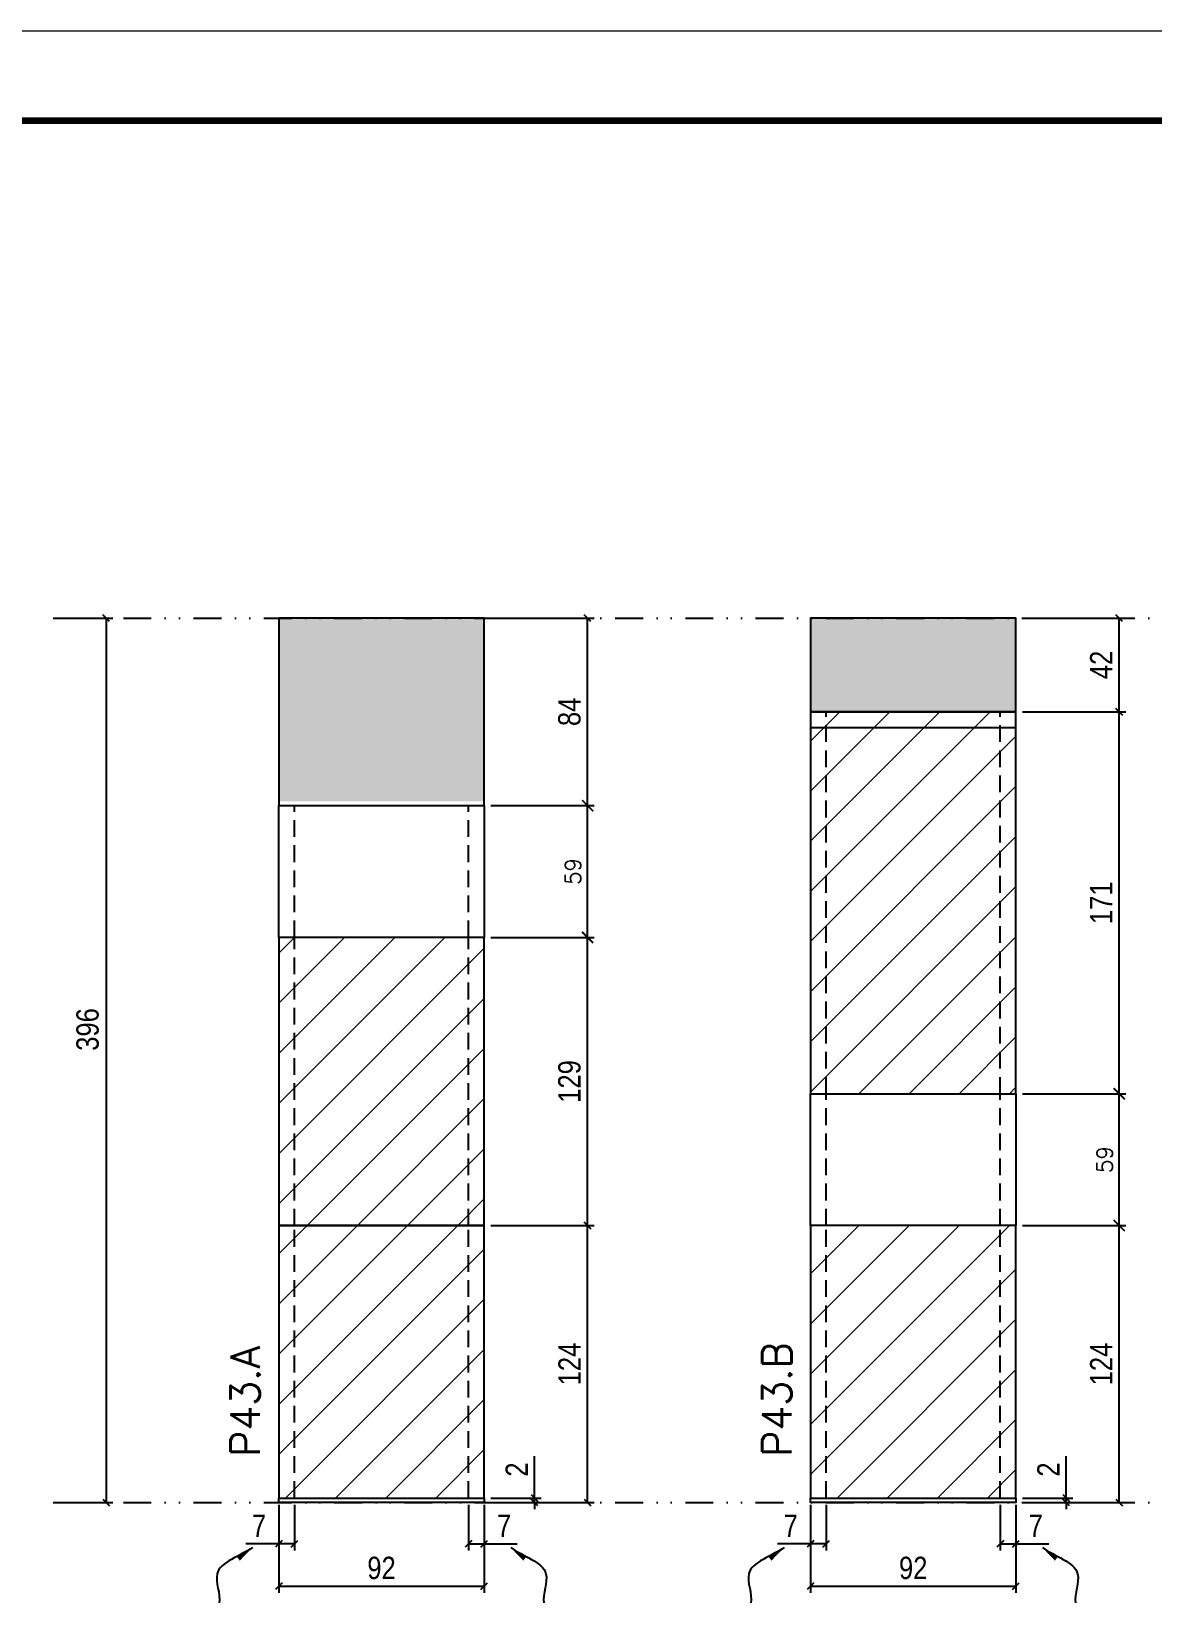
# Model space of a CAD drawing. Extents: x 2949 to 9230, y 1140 to 12527.
# Drawn here: x 6608 to 7111, y 8381 to 9081 of the extents above; entities that cross this region are included whole.
import ezdxf

# ---------------------------------------------------------------- set-up
doc = ezdxf.new("R2010")
doc.units = 0
for name, pattern in [('DASHED', [0.75, 0.5, -0.25]), ('DIVIDE2', [0.625, 0.25, -0.125, 0, -0.125, 0, -0.125]), ('HIDDEN', [0.375, 0.25, -0.125])]:
    doc.linetypes.add(name, pattern=pattern)
for name, color, linetype in [('COTA', 241, 'Continuous'), ('cotas', 4, 'Continuous'), ('Nível', 160, 'Continuous'), ('Painéis', 200, 'Continuous'), ('SARR_2.2x7', 40, 'Continuous'), ('Sarrafo de Pressão', 42, 'HIDDEN')]:
    doc.layers.add(name, color=color, linetype=linetype)
for name, color, linetype, lineweight in [('Folhas', 255, 'Continuous', 9), ('Hachura', 251, 'Continuous', 9), ('SARRAFO DE PRESSAO', 251, 'DASHED', 9), ('Texto Seção', 7, 'Continuous', 15)]:
    doc.layers.add(name, color=color, linetype=linetype, lineweight=lineweight)
doc.styles.add('COTA TECNICA', font='techl___.ttf', dxfattribs={"height": 10})
doc.styles.add('COTA TECNICA-50', font='techl___.ttf', dxfattribs={"height": 10})
doc.styles.add('REGUA-120', font='ROMANS.shx', dxfattribs={"height": 15})
doc.styles.add('ROMANS', font='romans.shx')
doc.styles.get("Standard").update_dxf_attribs({"font": 'arial.ttf'})
doc.dimstyles.new('COTA PAINEL-50', dxfattribs={"dimtxt": 10, "dimasz": 3, "dimexe": 3, "dimexo": 3, "dimgap": 3, "dimtad": 1, "dimdec": 1, "dimzin": 12, "dimdsep": 46, "dimtxsty": 'COTA TECNICA-50', "dimblk1": 'OBLIQUE', "dimblk2": 'OBLIQUE', "dimsah": 1, "dimcen": 0.9, "dimclrd": 4, "dimclre": 4, "dimclrt": 240, "dimadec": 1, "dimazin": 3, "dimtfac": 1, "dimtdec": 1, "dimtmove": 0, "dimatfit": 3, "dimfxl": 1, "dimtolj": 1, "dimtzin": 12, "dimarcsym": 0})
doc.dimstyles.new('Cota Paínel', dxfattribs={"dimtxt": 7, "dimasz": 5, "dimexe": 3, "dimexo": 3, "dimgap": 3, "dimtad": 1, "dimdec": 1, "dimzin": 12, "dimdsep": 46, "dimtxsty": 'ROMANS', "dimblk": 'ARCHTICK', "dimcen": 0, "dimclrd": 4, "dimclre": 4, "dimclrt": 1, "dimadec": 1, "dimazin": 3, "dimtfac": 1, "dimtdec": 1, "dimtmove": 0, "dimatfit": 3, "dimldrblk": 'OBLIQUE', "dimfxl": 1, "dimtolj": 1, "dimtzin": 12, "dimarcsym": 0})
doc.dimstyles.new('PAINEL', dxfattribs={"dimtxt": 10, "dimasz": 3, "dimexe": 3, "dimexo": 3, "dimgap": 3, "dimtad": 1, "dimdec": 1, "dimzin": 12, "dimdsep": 46, "dimtxsty": 'COTA TECNICA', "dimblk1": 'OBLIQUE', "dimblk2": 'OBLIQUE', "dimsah": 1, "dimcen": 0.9, "dimclrd": 4, "dimclre": 4, "dimclrt": 240, "dimadec": 1, "dimazin": 3, "dimtfac": 1, "dimtdec": 1, "dimtmove": 0, "dimatfit": 3, "dimfxl": 1, "dimtolj": 1, "dimtzin": 12, "dimarcsym": 0})
doc.dimstyles.get("Standard").update_dxf_attribs({"dimtxt": 0.18, "dimasz": 0.18, "dimexe": 0.18, "dimexo": 0.0625, "dimgap": 0.09, "dimtad": 0, "dimtih": 1, "dimtoh": 1, "dimdec": 4, "dimzin": 0, "dimdsep": 46, "dimtxsty": 'Standard', "dimcen": 0.09, "dimadec": 0, "dimazin": 0, "dimtfac": 1, "dimtdec": 4, "dimtofl": 0, "dimtmove": 0, "dimatfit": 3, "dimfxl": 1, "dimtolj": 1, "dimtzin": 0, "dimarcsym": 0})
pattern_1 = [(45, (-126071.967, -22713.47), (-11.2253202, 11.2253202), [])]

# ---------------------------------------------------------------- blocks, each defined once
blk = doc.blocks.new('9999999999')
at = {"layer": 'Folhas'}
blk.add_lwpolyline([(98138.98, 34190.21), (99623.98, 34190.21), (99623.98, 35240.21), (98138.98, 35240.21)], close=True, dxfattribs=at)
at = {"layer": 'Folhas', "color": 30, "const_width": 3}
blk.add_lwpolyline([(98213.98, 34230.21), (99583.98, 34230.21), (99583.98, 35200.21), (98213.98, 35200.21)], close=True, dxfattribs=at)
blk = doc.blocks.new('_Oblique')
at = {"color": 0, "linetype": 'ByBlock', "lineweight": -2}
blk.add_line((-0.5, -0.5), (0.5, 0.5), dxfattribs=at)
blk = doc.blocks.new('*D933')
at = {"layer": 'cotas', "color": 4, "linetype": 'ByBlock', "lineweight": -2, "transparency": 16777216}
for p, q in [((6621.28, 8818.29), (6645, 8818.29)), ((6642, 8818.29), (6642, 8422.29)), ((6621.28, 8422.29), (6645, 8422.29))]:
    blk.add_line(p, q, dxfattribs=at)
at = {"layer": 'Defpoints', "color": 0, "linetype": 'ByBlock', "transparency": 16777216}
for p in [(6618.28, 8818.29), (6618.28, 8422.29), (6642, 8422.29)]:
    blk.add_point(p, dxfattribs=at)
at = {"layer": 'cotas', "color": 4, "linetype": 'ByBlock', "lineweight": -2, "transparency": 16777216, "xscale": 3, "yscale": 3, "zscale": 3}
for p, rotation in [((6642, 8818.29), 90), ((6642, 8422.29), 270)]:
    blk.add_blockref('_Oblique', p, dxfattribs=dict(at, rotation=rotation))
at = {"layer": 'cotas', "color": 240, "linetype": 'ByBlock', "transparency": 16777216, "insert": (6633.75, 8634.07), "char_height": 10, "attachment_point": 5, "rotation": 90, "style": 'COTA TECNICA'}
blk.add_mtext('\\A1;396', dxfattribs=at)
blk = doc.blocks.new('*D515')
at = {"layer": 'COTA', "color": 4, "lineweight": -2, "transparency": 16777216}
for p, q in [((6719.3, 8421.29), (6719.3, 8381.84)), ((6811.3, 8421.29), (6811.3, 8381.84)), ((6719.3, 8384.84), (6811.3, 8384.84))]:
    blk.add_line(p, q, dxfattribs=at)
at = {"layer": 'Defpoints', "color": 0, "transparency": 16777216}
for p in [(6719.3, 8424.29), (6811.3, 8424.29), (6811.3, 8384.84)]:
    blk.add_point(p, dxfattribs=at)
at = {"layer": 'COTA', "color": 4, "lineweight": -2, "transparency": 16777216, "xscale": 3, "yscale": 3, "zscale": 3, "rotation": 180}
blk.add_blockref('_Oblique', (6719.3, 8384.84), dxfattribs=at)
at = {"layer": 'COTA', "color": 4, "lineweight": -2, "transparency": 16777216, "xscale": 3, "yscale": 3, "zscale": 3}
blk.add_blockref('_Oblique', (6811.3, 8384.84), dxfattribs=at)
at = {"layer": 'COTA', "color": 240, "transparency": 16777216, "insert": (6765.3, 8392.93), "char_height": 10, "attachment_point": 5, "style": 'COTA TECNICA'}
blk.add_mtext('\\A1;92', dxfattribs=at)
blk = doc.blocks.new('*D516')
at = {"layer": 'COTA', "color": 4, "lineweight": -2, "transparency": 16777216}
for p, q in [((6814.3, 8818.29), (6860.54, 8818.29)), ((6857.54, 8734.29), (6857.54, 8818.29)), ((6814.3, 8734.29), (6860.54, 8734.29))]:
    blk.add_line(p, q, dxfattribs=at)
at = {"layer": 'Defpoints', "color": 0, "transparency": 16777216}
for p in [(6811.3, 8818.29), (6857.54, 8818.29), (6811.3, 8734.29)]:
    blk.add_point(p, dxfattribs=at)
at = {"layer": 'COTA', "color": 4, "lineweight": -2, "transparency": 16777216, "xscale": 3, "yscale": 3, "zscale": 3}
for p, rotation in [((6857.54, 8818.29), 90), ((6857.54, 8734.29), 270)]:
    blk.add_blockref('_Oblique', p, dxfattribs=dict(at, rotation=rotation))
at = {"layer": 'COTA', "color": 240, "transparency": 16777216, "insert": (6849.45, 8776.29), "char_height": 10, "attachment_point": 5, "rotation": 90, "style": 'COTA TECNICA'}
blk.add_mtext('\\A1;84', dxfattribs=at)
blk = doc.blocks.new('*D517')
at = {"layer": 'COTA', "color": 4, "lineweight": -2, "transparency": 16777216}
for p, q in [((6719.3, 8419.29), (6719.3, 8400.78)), ((6726.3, 8421.29), (6726.3, 8400.78)), ((6719.3, 8403.78), (6704.57, 8403.78)), ((6726.3, 8403.78), (6719.3, 8403.78))]:
    blk.add_line(p, q, dxfattribs=at)
at = {"layer": 'Defpoints', "color": 0, "transparency": 16777216}
for p in [(6726.3, 8424.29), (6719.3, 8422.29), (6719.3, 8403.78)]:
    blk.add_point(p, dxfattribs=at)
at = {"layer": 'COTA', "color": 4, "lineweight": -2, "transparency": 16777216, "xscale": 3, "yscale": 3, "zscale": 3, "rotation": 180}
blk.add_blockref('_Oblique', (6719.3, 8403.78), dxfattribs=at)
at = {"layer": 'COTA', "color": 4, "lineweight": -2, "transparency": 16777216, "xscale": 3, "yscale": 3, "zscale": 3}
blk.add_blockref('_Oblique', (6726.3, 8403.78), dxfattribs=at)
at = {"layer": 'COTA', "color": 240, "transparency": 16777216, "insert": (6710.44, 8411.86), "char_height": 10, "attachment_point": 5, "style": 'COTA TECNICA-50'}
blk.add_mtext('\\A1;7', dxfattribs=at)
blk = doc.blocks.new('*D518')
at = {"layer": 'COTA', "color": 4, "lineweight": -2, "transparency": 16777216}
for p, q in [((6804.3, 8421.29), (6804.3, 8400.78)), ((6811.3, 8419.29), (6811.3, 8400.78)), ((6804.3, 8403.78), (6811.3, 8403.78)), ((6811.3, 8403.78), (6826.03, 8403.78))]:
    blk.add_line(p, q, dxfattribs=at)
at = {"layer": 'Defpoints', "color": 0, "transparency": 16777216}
for p in [(6804.3, 8424.29), (6811.3, 8422.29), (6811.3, 8403.78)]:
    blk.add_point(p, dxfattribs=at)
at = {"layer": 'COTA', "color": 4, "lineweight": -2, "transparency": 16777216, "xscale": 3, "yscale": 3, "zscale": 3, "rotation": 180}
blk.add_blockref('_Oblique', (6804.3, 8403.78), dxfattribs=at)
at = {"layer": 'COTA', "color": 4, "lineweight": -2, "transparency": 16777216, "xscale": 3, "yscale": 3, "zscale": 3}
blk.add_blockref('_Oblique', (6811.3, 8403.78), dxfattribs=at)
at = {"layer": 'COTA', "color": 240, "transparency": 16777216, "insert": (6820.17, 8411.86), "char_height": 10, "attachment_point": 5, "style": 'COTA TECNICA-50'}
blk.add_mtext('\\A1;7', dxfattribs=at)
blk = doc.blocks.new('*D519')
at = {"layer": 'COTA', "color": 4, "lineweight": -2, "transparency": 16777216}
for p, q in [((6814.3, 8546.29), (6860.54, 8546.29)), ((6857.54, 8422.29), (6857.54, 8546.29)), ((6814.3, 8422.29), (6860.54, 8422.29))]:
    blk.add_line(p, q, dxfattribs=at)
at = {"layer": 'Defpoints', "color": 0, "transparency": 16777216}
for p in [(6811.3, 8546.29), (6857.54, 8546.29), (6811.3, 8422.29)]:
    blk.add_point(p, dxfattribs=at)
at = {"layer": 'COTA', "color": 4, "lineweight": -2, "transparency": 16777216, "xscale": 3, "yscale": 3, "zscale": 3}
for p, rotation in [((6857.54, 8546.29), 90), ((6857.54, 8422.29), 270)]:
    blk.add_blockref('_Oblique', p, dxfattribs=dict(at, rotation=rotation))
at = {"layer": 'COTA', "color": 240, "transparency": 16777216, "insert": (6849.47, 8484.29), "char_height": 10, "attachment_point": 5, "rotation": 90, "style": 'COTA TECNICA-50'}
blk.add_mtext('\\A1;124', dxfattribs=at)
blk = doc.blocks.new('*D520')
at = {"layer": 'COTA', "color": 4, "lineweight": -2, "transparency": 16777216}
for p, q in [((6833.83, 8424.29), (6833.83, 8443.09)), ((6814.3, 8424.29), (6836.83, 8424.29)), ((6833.83, 8422.29), (6833.83, 8424.29)), ((6814.3, 8422.29), (6836.83, 8422.29)), ((6833.83, 8422.29), (6833.83, 8419.29))]:
    blk.add_line(p, q, dxfattribs=at)
at = {"layer": 'Defpoints', "color": 0, "transparency": 16777216}
for p in [(6811.3, 8424.29), (6811.3, 8422.29), (6833.83, 8422.29)]:
    blk.add_point(p, dxfattribs=at)
at = {"layer": 'COTA', "color": 4, "lineweight": -2, "transparency": 16777216, "xscale": 3, "yscale": 3, "zscale": 3}
for p, rotation in [((6833.83, 8424.29), 270), ((6833.83, 8422.29), 90)]:
    blk.add_blockref('_Oblique', p, dxfattribs=dict(at, rotation=rotation))
at = {"layer": 'COTA', "color": 240, "transparency": 16777216, "insert": (6825.83, 8437.04), "char_height": 10, "attachment_point": 5, "rotation": 90, "style": 'COTA TECNICA-50'}
blk.add_mtext('\\A1;2', dxfattribs=at)
blk = doc.blocks.new('*D773')
at = {"layer": 'COTA', "color": 4, "linetype": 'ByBlock', "lineweight": -2, "transparency": 16777216}
for p, q in [((6814.3, 8675.29), (6860.54, 8675.29)), ((6857.54, 8546.29), (6857.54, 8675.29)), ((6814.3, 8546.29), (6860.54, 8546.29))]:
    blk.add_line(p, q, dxfattribs=at)
at = {"layer": 'Defpoints', "color": 0, "linetype": 'ByBlock', "transparency": 16777216}
for p in [(6811.3, 8675.29), (6857.54, 8675.29), (6811.3, 8546.29)]:
    blk.add_point(p, dxfattribs=at)
at = {"layer": 'COTA', "color": 4, "linetype": 'ByBlock', "lineweight": -2, "transparency": 16777216, "xscale": 3, "yscale": 3, "zscale": 3}
for p, rotation in [((6857.54, 8675.29), 90), ((6857.54, 8546.29), 270)]:
    blk.add_blockref('_Oblique', p, dxfattribs=dict(at, rotation=rotation))
at = {"layer": 'COTA', "color": 240, "linetype": 'ByBlock', "transparency": 16777216, "insert": (6849.46, 8610.79), "char_height": 10, "attachment_point": 5, "rotation": 90, "style": 'COTA TECNICA'}
blk.add_mtext('\\A1;129', dxfattribs=at)
blk = doc.blocks.new('*D227')
at = {"layer": 'COTA', "color": 4, "lineweight": -2, "transparency": 16777216}
for p, q in [((6957.31, 8421.29), (6957.31, 8381.84)), ((7049.31, 8421.29), (7049.31, 8381.84)), ((6957.31, 8384.84), (7049.31, 8384.84))]:
    blk.add_line(p, q, dxfattribs=at)
at = {"layer": 'Defpoints', "color": 0, "transparency": 16777216}
for p in [(6957.31, 8424.29), (7049.31, 8424.29), (7049.31, 8384.84)]:
    blk.add_point(p, dxfattribs=at)
at = {"layer": 'COTA', "color": 4, "lineweight": -2, "transparency": 16777216, "xscale": 3, "yscale": 3, "zscale": 3, "rotation": 180}
blk.add_blockref('_Oblique', (6957.31, 8384.84), dxfattribs=at)
at = {"layer": 'COTA', "color": 4, "lineweight": -2, "transparency": 16777216, "xscale": 3, "yscale": 3, "zscale": 3}
blk.add_blockref('_Oblique', (7049.31, 8384.84), dxfattribs=at)
at = {"layer": 'COTA', "color": 240, "transparency": 16777216, "insert": (7003.31, 8392.93), "char_height": 10, "attachment_point": 5, "style": 'COTA TECNICA'}
blk.add_mtext('\\A1;92', dxfattribs=at)
blk = doc.blocks.new('*D228')
at = {"layer": 'COTA', "color": 4, "lineweight": -2, "transparency": 16777216}
for p, q in [((7052.31, 8818.29), (7098.55, 8818.29)), ((7095.55, 8776.29), (7095.55, 8818.29)), ((7052.31, 8776.29), (7098.55, 8776.29))]:
    blk.add_line(p, q, dxfattribs=at)
at = {"layer": 'Defpoints', "color": 0, "transparency": 16777216}
for p in [(7049.31, 8818.29), (7095.55, 8818.29), (7049.31, 8776.29)]:
    blk.add_point(p, dxfattribs=at)
at = {"layer": 'COTA', "color": 4, "lineweight": -2, "transparency": 16777216, "xscale": 3, "yscale": 3, "zscale": 3}
for p, rotation in [((7095.55, 8818.29), 90), ((7095.55, 8776.29), 270)]:
    blk.add_blockref('_Oblique', p, dxfattribs=dict(at, rotation=rotation))
at = {"layer": 'COTA', "color": 240, "transparency": 16777216, "insert": (7087.48, 8797.29), "char_height": 10, "attachment_point": 5, "rotation": 90, "style": 'COTA TECNICA'}
blk.add_mtext('\\A1;42', dxfattribs=at)
blk = doc.blocks.new('*D229')
at = {"layer": 'COTA', "color": 4, "lineweight": -2, "transparency": 16777216}
for p, q in [((6957.31, 8419.29), (6957.31, 8400.78)), ((6964.31, 8421.29), (6964.31, 8400.78)), ((6957.31, 8403.78), (6942.58, 8403.78)), ((6964.31, 8403.78), (6957.31, 8403.78))]:
    blk.add_line(p, q, dxfattribs=at)
at = {"layer": 'Defpoints', "color": 0, "transparency": 16777216}
for p in [(6964.31, 8424.29), (6957.31, 8422.29), (6957.31, 8403.78)]:
    blk.add_point(p, dxfattribs=at)
at = {"layer": 'COTA', "color": 4, "lineweight": -2, "transparency": 16777216, "xscale": 3, "yscale": 3, "zscale": 3, "rotation": 180}
blk.add_blockref('_Oblique', (6957.31, 8403.78), dxfattribs=at)
at = {"layer": 'COTA', "color": 4, "lineweight": -2, "transparency": 16777216, "xscale": 3, "yscale": 3, "zscale": 3}
blk.add_blockref('_Oblique', (6964.31, 8403.78), dxfattribs=at)
at = {"layer": 'COTA', "color": 240, "transparency": 16777216, "insert": (6948.45, 8411.86), "char_height": 10, "attachment_point": 5, "style": 'COTA TECNICA-50'}
blk.add_mtext('\\A1;7', dxfattribs=at)
blk = doc.blocks.new('*D230')
at = {"layer": 'COTA', "color": 4, "lineweight": -2, "transparency": 16777216}
for p, q in [((7042.31, 8421.29), (7042.31, 8400.78)), ((7049.31, 8419.29), (7049.31, 8400.78)), ((7042.31, 8403.78), (7049.31, 8403.78)), ((7049.31, 8403.78), (7064.04, 8403.78))]:
    blk.add_line(p, q, dxfattribs=at)
at = {"layer": 'Defpoints', "color": 0, "transparency": 16777216}
for p in [(7042.31, 8424.29), (7049.31, 8422.29), (7049.31, 8403.78)]:
    blk.add_point(p, dxfattribs=at)
at = {"layer": 'COTA', "color": 4, "lineweight": -2, "transparency": 16777216, "xscale": 3, "yscale": 3, "zscale": 3, "rotation": 180}
blk.add_blockref('_Oblique', (7042.31, 8403.78), dxfattribs=at)
at = {"layer": 'COTA', "color": 4, "lineweight": -2, "transparency": 16777216, "xscale": 3, "yscale": 3, "zscale": 3}
blk.add_blockref('_Oblique', (7049.31, 8403.78), dxfattribs=at)
at = {"layer": 'COTA', "color": 240, "transparency": 16777216, "insert": (7058.18, 8411.86), "char_height": 10, "attachment_point": 5, "style": 'COTA TECNICA-50'}
blk.add_mtext('\\A1;7', dxfattribs=at)
blk = doc.blocks.new('*D231')
at = {"layer": 'COTA', "color": 4, "lineweight": -2, "transparency": 16777216}
for p, q in [((7052.31, 8546.29), (7098.55, 8546.29)), ((7095.55, 8422.29), (7095.55, 8546.29)), ((7052.31, 8422.29), (7098.55, 8422.29))]:
    blk.add_line(p, q, dxfattribs=at)
at = {"layer": 'Defpoints', "color": 0, "transparency": 16777216}
for p in [(7049.31, 8546.29), (7095.55, 8546.29), (7049.31, 8422.29)]:
    blk.add_point(p, dxfattribs=at)
at = {"layer": 'COTA', "color": 4, "lineweight": -2, "transparency": 16777216, "xscale": 3, "yscale": 3, "zscale": 3}
for p, rotation in [((7095.55, 8546.29), 90), ((7095.55, 8422.29), 270)]:
    blk.add_blockref('_Oblique', p, dxfattribs=dict(at, rotation=rotation))
at = {"layer": 'COTA', "color": 240, "transparency": 16777216, "insert": (7087.48, 8484.29), "char_height": 10, "attachment_point": 5, "rotation": 90, "style": 'COTA TECNICA-50'}
blk.add_mtext('\\A1;124', dxfattribs=at)
blk = doc.blocks.new('*D232')
at = {"layer": 'COTA', "color": 4, "lineweight": -2, "transparency": 16777216}
for p, q in [((7071.84, 8424.29), (7071.84, 8443.09)), ((7052.31, 8424.29), (7074.84, 8424.29)), ((7071.84, 8422.29), (7071.84, 8424.29)), ((7052.31, 8422.29), (7074.84, 8422.29)), ((7071.84, 8422.29), (7071.84, 8419.29))]:
    blk.add_line(p, q, dxfattribs=at)
at = {"layer": 'Defpoints', "color": 0, "transparency": 16777216}
for p in [(7049.31, 8424.29), (7049.31, 8422.29), (7071.84, 8422.29)]:
    blk.add_point(p, dxfattribs=at)
at = {"layer": 'COTA', "color": 4, "lineweight": -2, "transparency": 16777216, "xscale": 3, "yscale": 3, "zscale": 3}
for p, rotation in [((7071.84, 8424.29), 270), ((7071.84, 8422.29), 90)]:
    blk.add_blockref('_Oblique', p, dxfattribs=dict(at, rotation=rotation))
at = {"layer": 'COTA', "color": 240, "transparency": 16777216, "insert": (7063.84, 8437.04), "char_height": 10, "attachment_point": 5, "rotation": 90, "style": 'COTA TECNICA-50'}
blk.add_mtext('\\A1;2', dxfattribs=at)
blk = doc.blocks.new('*D774')
at = {"layer": 'COTA', "color": 4, "linetype": 'ByBlock', "lineweight": -2, "transparency": 16777216}
for p, q in [((7052.31, 8776.29), (7098.55, 8776.29)), ((7095.55, 8605.29), (7095.55, 8776.29)), ((7052.31, 8605.29), (7098.55, 8605.29))]:
    blk.add_line(p, q, dxfattribs=at)
at = {"layer": 'Defpoints', "color": 0, "linetype": 'ByBlock', "transparency": 16777216}
for p in [(7049.31, 8776.29), (7095.55, 8776.29), (7049.31, 8605.29)]:
    blk.add_point(p, dxfattribs=at)
at = {"layer": 'COTA', "color": 4, "linetype": 'ByBlock', "lineweight": -2, "transparency": 16777216, "xscale": 3, "yscale": 3, "zscale": 3}
for p, rotation in [((7095.55, 8776.29), 90), ((7095.55, 8605.29), 270)]:
    blk.add_blockref('_Oblique', p, dxfattribs=dict(at, rotation=rotation))
at = {"layer": 'COTA', "color": 240, "linetype": 'ByBlock', "transparency": 16777216, "insert": (7087.48, 8690.79), "char_height": 10, "attachment_point": 5, "rotation": 90, "style": 'COTA TECNICA'}
blk.add_mtext('\\A1;171', dxfattribs=at)
blk = doc.blocks.new('_ArchTick')
at = {"color": 0, "linetype": 'ByBlock', "const_width": 0.15}
blk.add_lwpolyline([(-0.5, -0.5), (0.5, 0.5)], dxfattribs=at)
blk = doc.blocks.new('*D1054')
at = {"layer": 'COTA', "color": 4, "lineweight": -2, "transparency": 16777216}
for p, q in [((6814.3, 8734.29), (6860.54, 8734.29)), ((6857.54, 8675.29), (6857.54, 8734.29)), ((6814.3, 8675.29), (6860.54, 8675.29))]:
    blk.add_line(p, q, dxfattribs=at)
at = {"layer": 'Defpoints', "color": 0, "transparency": 16777216}
for p in [(6811.3, 8734.29), (6857.54, 8734.29), (6811.3, 8675.29)]:
    blk.add_point(p, dxfattribs=at)
at = {"layer": 'COTA', "color": 4, "lineweight": -2, "transparency": 16777216, "xscale": 5, "yscale": 5, "zscale": 5}
for p, rotation in [((6857.54, 8734.29), 90), ((6857.54, 8675.29), 270)]:
    blk.add_blockref('_ArchTick', p, dxfattribs=dict(at, rotation=rotation))
at = {"layer": 'COTA', "color": 1, "transparency": 16777216, "insert": (6851.04, 8704.79), "char_height": 7, "attachment_point": 5, "rotation": 90, "style": 'ROMANS'}
blk.add_mtext('\\A1;59', dxfattribs=at)
blk = doc.blocks.new('*D1055')
at = {"layer": 'COTA', "color": 4, "lineweight": -2, "transparency": 16777216}
for p, q in [((7052.31, 8605.29), (7098.55, 8605.29)), ((7095.55, 8546.29), (7095.55, 8605.29)), ((7052.31, 8546.29), (7098.55, 8546.29))]:
    blk.add_line(p, q, dxfattribs=at)
at = {"layer": 'Defpoints', "color": 0, "transparency": 16777216}
for p in [(7049.31, 8605.29), (7095.55, 8605.29), (7049.31, 8546.29)]:
    blk.add_point(p, dxfattribs=at)
at = {"layer": 'COTA', "color": 4, "lineweight": -2, "transparency": 16777216, "xscale": 5, "yscale": 5, "zscale": 5}
for p, rotation in [((7095.55, 8605.29), 90), ((7095.55, 8546.29), 270)]:
    blk.add_blockref('_ArchTick', p, dxfattribs=dict(at, rotation=rotation))
at = {"layer": 'COTA', "color": 1, "transparency": 16777216, "insert": (7089.05, 8575.79), "char_height": 7, "attachment_point": 5, "rotation": 90, "style": 'ROMANS'}
blk.add_mtext('\\A1;59', dxfattribs=at)

msp = doc.modelspace()

# ---------------------------------------------------------------- hatches: boundary and pattern name
at = {"layer": 'COTA', "linetype": 'ByBlock'}
h = msp.add_hatch(dxfattribs=at)
h.set_pattern_fill('AR-CONC', color=256, scale=0.03)
h.set_pattern_definition([(50, (-126071.9665, -22694.4705), (5.46554007, -0.47817257), [0.5715, -6.2865]), (355, (-126071.9665, -22694.4705), (-1.05730264, 5.73170536), [0.4572, -5.02921753]), (100.4514447, (-126071.511, -22694.5104), (4.40823741, 5.25353256), [0.48570026, -5.34270734]), (46.1842, (-126071.9665, -22692.9465), (8.13237123, -1.26126984), [0.85725, -9.42975]), (96.6355576, (-126071.289, -22693.052), (7.122124, 7.42278374), [0.7285507, -8.01406824]), (351.184151, (-126071.9665, -22692.9465), (7.122124, 7.42278374), [0.685799, -7.54379196]), (21, (-126071.2045, -22693.3275), (4.54843174, -3.06795595), [0.5715, -6.2865]), (326, (-126071.2045, -22693.3275), (1.85406085, 5.52563898), [0.4572, -5.0292]), (71.451445, (-126070.8255, -22693.583), (6.40249258, 2.45768307), [0.48570026, -5.34269813]), (37.5, (-126071.9665, -22694.4705), (0.092658098, 2.536651166), [0, -4.96824, 0, -5.1054, 0, -5.04825]), (7.5, (-126071.9665, -22694.4705), (2.004589875, 3.005417245), [0, -2.91084, 0, -4.85394, 0, -1.92405]), (327.5, (-126073.6658, -22694.4705), (4.067717855, -0.17186232), [0, -1.905, 0, -5.9436, 0, -7.8867]), (317.5, (-126074.4278, -22694.4705), (4.44387544, 0.76279473), [0, -2.4765, 0, -3.94716, 0, -5.6007])])
h.paths.add_polyline_path([(6811.3, 8818.29), (6719.3, 8818.29), (6719.3, 8736.29), (6811.3, 8736.29)])
h.paths.add_polyline_path([(7049.31, 8818.29), (6957.31, 8818.29), (6957.31, 8776.29), (7049.31, 8776.29)])
at = {"layer": 'Hachura', "linetype": 'ByBlock'}
h = msp.add_hatch(dxfattribs=at)
h.set_pattern_fill('ANSI31', color=256, scale=5)
h.set_pattern_definition([(45, (-126071.967, -22654.47), (-11.2253202, 11.2253202), [])])
h.paths.add_polyline_path([(6957.31, 8605.29), (7049.31, 8605.29), (7049.31, 8776.29), (6957.31, 8776.29)])
h = msp.add_hatch(dxfattribs=at)
h.set_pattern_fill('ANSI31', color=256, scale=5)
h.set_pattern_definition(pattern_1)
h.paths.add_polyline_path([(6811.3, 8675.29), (6719.3, 8675.29), (6719.3, 8546.29), (6811.3, 8546.29)])
h = msp.add_hatch(dxfattribs=at)
h.set_pattern_fill('ANSI31', color=256, scale=5)
h.set_pattern_definition(pattern_1)
h.paths.add_polyline_path([(6811.3, 8546.29), (6719.3, 8546.29), (6719.3, 8424.29), (6811.3, 8424.29)])
h = msp.add_hatch(dxfattribs=at)
h.set_pattern_fill('ANSI31', color=256, scale=5)
h.set_pattern_definition(pattern_1)
h.paths.add_polyline_path([(7049.31, 8546.29), (6957.31, 8546.29), (6957.31, 8424.29), (7049.31, 8424.29)])

# ---------------------------------------------------------------- linework, layer by layer
at = {"layer": 'COTA', "linetype": 'ByBlock'}
for points in [[(6719.3, 8734.29), (6811.3, 8734.29), (6811.3, 8818.29), (6719.3, 8818.29)], [(6957.31, 8776.29), (7049.31, 8776.29), (7049.31, 8818.29), (6957.31, 8818.29)]]:
    msp.add_lwpolyline(points, close=True, dxfattribs=at)
at = {"layer": 'Nível', "color": 4, "linetype": 'DIVIDE2', "ltscale": 50}
for p, q in [((6618.28, 8818.29), (7577.53, 8818.29)), ((6618.28, 8422.29), (7577.53, 8422.29))]:
    msp.add_line(p, q, dxfattribs=at)
at = {"layer": 'Painéis'}
for points in [[(6957.31, 8605.29), (7049.31, 8605.29), (7049.31, 8776.29), (6957.31, 8776.29)], [(6719.3, 8734.29), (6811.3, 8734.29), (6811.3, 8675.29), (6719.3, 8675.29)], [(6719.3, 8546.29), (6811.3, 8546.29), (6811.3, 8675.29), (6719.3, 8675.29)], [(6957.31, 8605.29), (7049.31, 8605.29), (7049.31, 8546.29), (6957.31, 8546.29)], [(6719.3, 8424.29), (6811.3, 8424.29), (6811.3, 8546.29), (6719.3, 8546.29)], [(6957.31, 8424.29), (7049.31, 8424.29), (7049.31, 8546.29), (6957.31, 8546.29)], [(6719.3, 8424.29), (6811.3, 8424.29), (6811.3, 8422.29), (6719.3, 8422.29)], [(6957.31, 8424.29), (7049.31, 8424.29), (7049.31, 8422.29), (6957.31, 8422.29)]]:
    msp.add_lwpolyline(points, close=True, dxfattribs=at)
at = {"layer": 'SARR_2.2x7'}
msp.add_line((6957.31, 8769.29), (7049.31, 8769.29), dxfattribs=at)
at = {"layer": 'Sarrafo de Pressão', "ltscale": 30}
for p, q in [((6964.31, 8605.29), (6964.31, 8776.29)), ((7042.31, 8605.29), (7042.31, 8776.29)), ((6726.3, 8675.29), (6726.3, 8734.29)), ((6804.3, 8675.29), (6804.3, 8734.29)), ((6726.3, 8546.29), (6726.3, 8675.29)), ((6804.3, 8546.29), (6804.3, 8675.29)), ((6964.31, 8546.29), (6964.31, 8605.29)), ((7042.31, 8546.29), (7042.31, 8605.29)), ((6726.3, 8424.29), (6726.3, 8546.29)), ((6804.3, 8424.29), (6804.3, 8546.29)), ((6964.31, 8424.29), (6964.31, 8546.29)), ((7042.31, 8424.29), (7042.31, 8546.29))]:
    msp.add_line(p, q, dxfattribs=at)

# ---------------------------------------------------------------- block references
at = {"layer": 'SARRAFO DE PRESSAO', "color": 6, "linetype": 'ByBlock'}
msp.add_blockref('9999999999', (-92006.44, -26159.2), dxfattribs=at)

# ---------------------------------------------------------------- texts
at = {"layer": 'Texto Seção', "char_height": 13, "width": 285.3299, "attachment_point": 7, "rotation": 90, "style": 'REGUA-120'}
for s, insert in [('P43.A', (6710.76, 8442.76)), ('P43.B', (6948.77, 8442.76))]:
    msp.add_mtext(s, dxfattribs=dict(at, insert=insert))

# ---------------------------------------------------------------- dimensions: what is measured, and where the dimension line sits
at = {"layer": 'COTA'}
for base, p1, p2, picture, middle in [((6857.54, 8818.29), (6811.3, 8734.29), (6811.3, 8818.29), '*D516', (6857.54, 8776.29)), ((7095.55, 8818.29), (7049.31, 8776.29), (7049.31, 8818.29), '*D228', (7095.55, 8797.29))]:
    dim = msp.add_linear_dim(base=base, p1=p1, p2=p2, angle=90, dimstyle='PAINEL', override={"dimarcsym": 2}, dxfattribs=at)
    dim.commit()
    dim.dimension.update_dxf_attribs({"geometry": picture, "text_midpoint": middle, "dimtype": 160})
at = {"layer": 'COTA', "linetype": 'ByBlock'}
for base, p1, p2, picture, middle in [((7095.55, 8776.29), (7049.31, 8605.29), (7049.31, 8776.29), '*D774', (7087.48, 8690.79)), ((6857.54, 8675.29), (6811.3, 8546.29), (6811.3, 8675.29), '*D773', (6849.46, 8610.79))]:
    dim = msp.add_linear_dim(base=base, p1=p1, p2=p2, angle=90, dimstyle='PAINEL', dxfattribs=at)
    dim.commit()
    dim.dimension.update_dxf_attribs({"geometry": picture, "text_midpoint": middle})
at = {"layer": 'COTA'}
for base, p1, p2, angle, dimstyle, picture, middle in [((6857.54, 8734.29), (6811.3, 8675.29), (6811.3, 8734.29), 90, 'Cota Paínel', '*D1054', (6851.04, 8704.79)), ((7095.55, 8605.29), (7049.31, 8546.29), (7049.31, 8605.29), 90, 'Cota Paínel', '*D1055', (7089.05, 8575.79)), ((6857.54, 8546.29), (6811.3, 8422.29), (6811.3, 8546.29), 90, 'COTA PAINEL-50', '*D519', (6849.47, 8484.29)), ((7095.55, 8546.29), (7049.31, 8422.29), (7049.31, 8546.29), 90, 'COTA PAINEL-50', '*D231', (7087.48, 8484.29)), ((6719.3, 8403.78), (6726.3, 8424.29), (6719.3, 8422.29), 180, 'COTA PAINEL-50', '*D517', (6710.44, 8411.86)), ((6957.31, 8403.78), (6964.31, 8424.29), (6957.31, 8422.29), 180, 'COTA PAINEL-50', '*D229', (6948.45, 8411.86))]:
    dim = msp.add_linear_dim(base=base, p1=p1, p2=p2, angle=angle, dimstyle=dimstyle, dxfattribs=at)
    dim.commit()
    dim.dimension.update_dxf_attribs({"geometry": picture, "text_midpoint": middle})
for base, p1, p2, picture, middle in [((6833.83, 8422.29), (6811.3, 8424.29), (6811.3, 8422.29), '*D520', (6833.83, 8437.04)), ((7071.84, 8422.29), (7049.31, 8424.29), (7049.31, 8422.29), '*D232', (7071.84, 8437.04))]:
    dim = msp.add_linear_dim(base=base, p1=p1, p2=p2, angle=90, dimstyle='COTA PAINEL-50', dxfattribs=at)
    dim.commit()
    dim.dimension.update_dxf_attribs({"geometry": picture, "text_midpoint": middle, "dimtype": 160})
for base, p1, p2, picture, middle in [((6811.3, 8384.84), (6719.3, 8424.29), (6811.3, 8424.29), '*D515', (6765.3, 8392.93)), ((7049.31, 8384.84), (6957.31, 8424.29), (7049.31, 8424.29), '*D227', (7003.31, 8392.93))]:
    dim = msp.add_linear_dim(base=base, p1=p1, p2=p2, dimstyle='PAINEL', override={"dimarcsym": 2}, dxfattribs=at)
    dim.commit()
    dim.dimension.update_dxf_attribs({"geometry": picture, "text_midpoint": middle})
for base, p1, p2, picture, middle in [((6811.3, 8403.78), (6804.3, 8424.29), (6811.3, 8422.29), '*D518', (6820.17, 8411.86)), ((7049.31, 8403.78), (7042.31, 8424.29), (7049.31, 8422.29), '*D230', (7058.18, 8411.86))]:
    dim = msp.add_linear_dim(base=base, p1=p1, p2=p2, dimstyle='COTA PAINEL-50', dxfattribs=at)
    dim.commit()
    dim.dimension.update_dxf_attribs({"geometry": picture, "text_midpoint": middle})
at = {"layer": 'cotas', "linetype": 'ByBlock'}
dim = msp.add_linear_dim(base=(6642, 8422.29), p1=(6618.28, 8818.29), p2=(6618.28, 8422.29), angle=90, dimstyle='PAINEL', dxfattribs=at)
dim.commit()
dim.dimension.update_dxf_attribs({"geometry": '*D933', "text_midpoint": (6642, 8634.07), "dimtype": 160})

# ---------------------------------------------------------------- leaders
at = {"layer": 'COTA', "path_type": 1}
for points in [[(6707.47, 8402.11), (6691.69, 8390.28), (6692.61, 8377.27), (6687.06, 8367.49)], [(6823.13, 8402.11), (6838.92, 8390.28), (6837.99, 8377.27), (6843.55, 8367.49)], [(6945.48, 8402.11), (6929.7, 8390.28), (6930.62, 8377.27), (6925.07, 8367.49)], [(7061.14, 8402.11), (7076.93, 8390.28), (7076, 8377.27), (7081.55, 8367.49)]]:
    msp.add_leader(points, dimstyle='Standard', override={"dimasz": 8}, dxfattribs=at)

doc.saveas('drawing.dxf')
